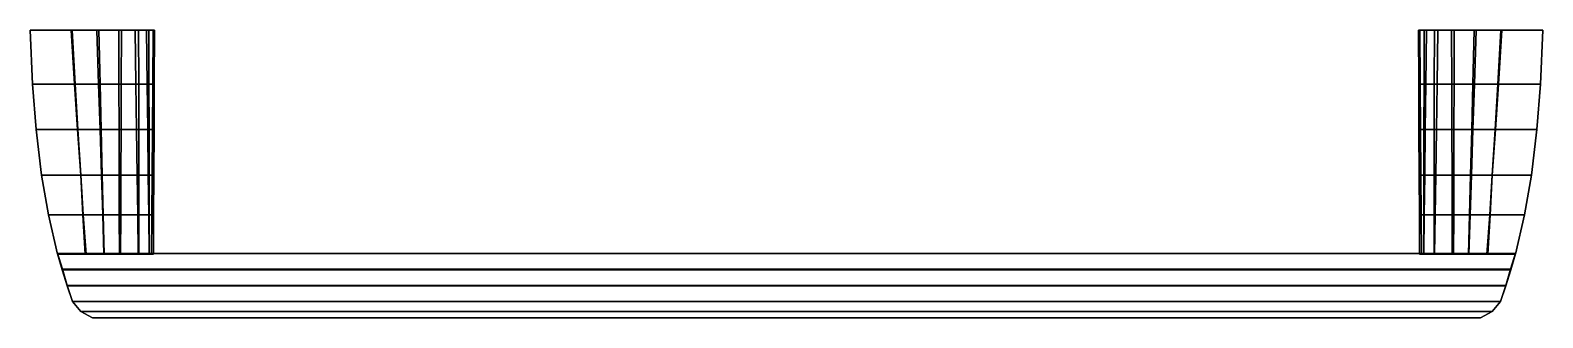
# Model space of a CAD drawing. Header units: millimetres. Extents: x -68 to 69, y -26 to 0.
import ezdxf

# ---------------------------------------------------------------- set-up
doc = ezdxf.new("R2010")
doc.units = ezdxf.units.MM
doc.header["$MEASUREMENT"] = 0
doc.layers.add('METAL', color=146, linetype='Continuous')

msp = doc.modelspace()

# ---------------------------------------------------------------- meshes
at = {"layer": 'METAL'}
mesh = msp.add_polyface(dxfattribs=at)
corners = [(66.66, -20.34, 3.13), (66.66, -20.34, -3.18), (69.15, 0, 4.95), (69.15, 0, -5), (68.12, -13.15, -3.82), (58.06, -13.15, -0.93), (57.9, -13.15, 0.49), (68.62, -9.01, -4.19), (68.62, -9.01, 4.14), (68.12, -13.15, 3.77), (68.12, -13.15, -3.82), (58.33, -20.34, 1.48), (57.94, -20.34, 0.48), (58.12, -20.34, -0.93), (58.33, -20.34, -1.48), (57.95, 0, -0.93), (57.84, 0, 0.51), (58.35, 0, 1.64), (58.56, 0, -1.93), (58.41, -13.15, -1.64), (59.28, -9.01, 2.33), (59.29, 0, 2.46), (59.59, 0, -2.65), (59.41, -13.15, -2.38), (60.88, -9.01, 2.82), (59.26, -20.34, 2.16), (59.31, -20.34, -2.23), (60.85, 0, 3.05), (61.09, 0, -3.18), (61.06, -13.15, -2.79), (62.69, -9.01, 3.27), (62.4, -20.34, 2.72), (62.43, -20.34, -2.78), (64.07, -20.34, -3.01), (64.14, -20.34, 2.96), (65.33, 0, 4.32), (65.44, 0, -4.38), (64.56, -13.15, -3.5), (68.62, -9.01, 4.14), (64.81, -9.01, 3.72), (60.92, -20.34, 2.52), (61.04, -20.34, -2.58), (62.91, 0, 3.71), (63.09, 0, -3.81), (62.67, -13.15, -3.14), (69.15, 0, -5), (68.95, -4.88, -4.56), (67.48, -16.75, -3.5), (57.95, 0, -0.93), (57.99, -4.88, -0.93), (58.09, -16.75, -0.93), (57.92, -16.75, 0.48), (57.84, 0, 0.51), (57.86, -4.88, 0.5), (58.35, -4.88, 1.6), (58.33, -16.75, 1.51), (69.15, 0, -5), (69.15, 0, 4.95), (68.95, -4.88, 4.51), (68.95, -4.88, -4.56), (67.48, -16.75, 3.45), (67.48, -16.75, -3.5), (58.56, 0, -1.93), (58.5, -4.88, -1.82), (58.37, -16.75, -1.56), (58.35, 0, 1.64), (58.34, -13.15, 1.54), (59.59, 0, -2.65), (59.53, -4.88, -2.55), (59.36, -16.75, -2.31), (60.85, 0, 3.05), (59.29, 0, 2.46), (60.9, -13.15, 2.71), (59.27, -13.15, 2.27), (61.09, 0, -3.18), (61.08, -4.88, -3.04), (61.05, -16.75, -2.69), (65.44, 0, -4.38), (65.11, -4.88, -4.05), (64.32, -16.75, -3.25), (69.15, 0, 4.95), (65.33, 0, 4.32), (64.56, -13.15, 3.44), (68.12, -13.15, 3.77), (62.91, 0, 3.71), (62.58, -13.15, 3.07), (63.09, 0, -3.81), (62.94, -4.88, -3.56), (62.55, -16.75, -2.96), (68.62, -9.01, -4.19), (58.02, -9.01, -0.93), (57.88, -9.01, 0.5), (58.34, -9.01, 1.57), (58.46, -9.01, -1.73), (59.28, -4.88, 2.39), (59.47, -9.01, -2.47), (60.87, -4.88, 2.92), (61.07, -9.01, -2.91), (62.79, -4.88, 3.47), (64.84, -9.01, -3.77), (68.95, -4.88, 4.51), (65.05, -4.88, 3.99), (62.8, -9.01, -3.35), (66.66, -20.34, -3.18), (58.12, -20.34, -0.93), (57.94, -20.34, 0.48), (58.33, -20.34, 1.48), (66.66, -20.34, 3.13), (66.66, -20.34, -3.18), (58.33, -20.34, -1.48), (59.26, -20.34, 2.16), (59.27, -16.75, 2.21), (59.31, -20.34, -2.23), (60.92, -20.34, 2.52), (60.91, -16.75, 2.61), (61.04, -20.34, -2.58), (62.4, -20.34, 2.72), (62.49, -16.75, 2.89), (64.07, -20.34, -3.01), (66.66, -20.34, 3.13), (67.48, -16.75, 3.45), (64.14, -20.34, 2.96), (64.35, -16.75, 3.2), (62.43, -20.34, -2.78), (-66.01, -20.34, 3.13), (-66.01, -20.34, -3.18), (-68.5, 0, -5), (-68.5, 0, 4.95), (-64.19, -9.01, -3.77), (-67.97, -9.01, -4.19), (-57.25, -13.15, 0.49), (-57.23, -9.01, 0.5), (-67.47, -13.15, -3.82), (-67.47, -13.15, 3.77), (-57.47, -20.34, -0.93), (-57.29, -20.34, 0.48), (-57.3, 0, -0.93), (-57.91, 0, -1.93), (-57.7, 0, 1.64), (-57.19, 0, 0.51), (-57.41, -13.15, -0.93), (-57.69, -9.01, 1.57), (-57.68, -20.34, 1.48), (-57.68, -20.34, -1.48), (-58.94, 0, -2.65), (-58.64, 0, 2.46), (-57.76, -13.15, -1.64), (-58.63, -9.01, 2.33), (-58.67, -20.34, -2.23), (-58.61, -20.34, 2.16), (-60.44, 0, -3.18), (-60.2, 0, 3.05), (-58.76, -13.15, -2.38), (-60.24, -9.01, 2.82), (-61.76, -20.34, 2.72), (-63.49, -20.34, 2.96), (-63.42, -20.34, -3.01), (-61.79, -20.34, -2.78), (-64.79, 0, -4.38), (-64.68, 0, 4.32), (-62.02, -13.15, -3.14), (-67.47, -13.15, 3.77), (-63.91, -13.15, 3.44), (-62.04, -9.01, 3.27), (-60.39, -20.34, -2.58), (-60.28, -20.34, 2.52), (-62.45, 0, -3.81), (-62.26, 0, 3.71), (-60.41, -13.15, -2.79), (-64.79, 0, -4.38), (-68.5, 0, -5), (-67.47, -13.15, -3.82), (-63.91, -13.15, -3.5), (-57.19, 0, 0.51), (-68.5, 0, -5), (-68.3, -4.88, -4.56), (-68.3, -4.88, 4.51), (-68.5, 0, 4.95), (-66.83, -16.75, 3.45), (-66.83, -16.75, -3.5), (-57.3, 0, -0.93), (-57.34, -4.88, -0.93), (-57.44, -16.75, -0.93), (-57.7, 0, 1.64), (-57.69, -13.15, 1.54), (-57.91, 0, -1.93), (-57.85, -4.88, -1.82), (-57.72, -16.75, -1.56), (-60.2, 0, 3.05), (-58.64, 0, 2.46), (-58.62, -13.15, 2.27), (-60.25, -13.15, 2.71), (-58.94, 0, -2.65), (-58.88, -4.88, -2.55), (-58.71, -16.75, -2.31), (-62.45, 0, -3.81), (-62.29, -4.88, -3.56), (-61.9, -16.75, -2.96), (-68.3, -4.88, 4.51), (-64.4, -4.88, 3.99), (-64.68, 0, 4.32), (-68.5, 0, 4.95), (-66.83, -16.75, 3.45), (-63.7, -16.75, 3.2), (-62.26, 0, 3.71), (-61.94, -13.15, 3.07), (-60.44, 0, -3.18), (-60.43, -4.88, -3.04), (-60.4, -16.75, -2.69), (-64.47, -4.88, -4.05), (-68.3, -4.88, -4.56), (-57.22, -4.88, 0.5), (-67.97, -9.01, -4.19), (-67.97, -9.01, 4.14), (-57.37, -9.01, -0.93), (-57.7, -4.88, 1.6), (-57.81, -9.01, -1.73), (-58.63, -4.88, 2.39), (-58.82, -9.01, -2.47), (-60.22, -4.88, 2.92), (-62.15, -9.01, -3.35), (-67.97, -9.01, 4.14), (-64.16, -9.01, 3.72), (-62.14, -4.88, 3.47), (-60.42, -9.01, -2.91), (-66.01, -20.34, -3.18), (-66.83, -16.75, -3.5), (-63.67, -16.75, -3.25), (-63.42, -20.34, -3.01), (-57.29, -20.34, 0.48), (-57.27, -16.75, 0.48), (-66.01, -20.34, 3.13), (-66.01, -20.34, -3.18), (-57.47, -20.34, -0.93), (-57.68, -20.34, 1.48), (-57.68, -16.75, 1.51), (-57.68, -20.34, -1.48), (-58.61, -20.34, 2.16), (-58.62, -16.75, 2.21), (-58.67, -20.34, -2.23), (-60.26, -16.75, 2.61), (-60.28, -20.34, 2.52), (-61.79, -20.34, -2.78), (-66.01, -20.34, 3.13), (-63.49, -20.34, 2.96), (-61.85, -16.75, 2.89), (-61.76, -20.34, 2.72), (-60.39, -20.34, -2.58), (66.2, -21.7, -3.04), (66.24, -21.74, 2.97), (65.8, -23.19, 2.76), (65.8, -23.16, -2.82), (65.3, -24.64, 2.43), (65.3, -24.63, -2.53), (66.66, -20.23, -3.16), (66.66, -20.29, 3.13), (64.55, -25.54, 2.2), (64.55, -25.54, -2.29), (63.49, -26.1, -2.14), (-62.84, -26.1, -2.14), (63.49, -26.1, 2.04), (63.49, -26.1, -2.14), (66.24, -21.74, 2.97), (66.66, -20.29, 3.13), (-66.02, -20.29, 3.13), (-65.6, -21.74, 2.97), (64.55, -25.54, 2.2), (-63.9, -25.54, 2.2), (66.66, -20.23, -3.16), (-66.02, -20.23, -3.16), (63.49, -26.1, 2.04), (-62.84, -26.1, 2.04), (-62.84, -26.1, -2.14), (-62.84, -26.1, 2.04), (-65.15, -23.16, -2.82), (-65.15, -23.19, 2.76), (-66.02, -20.23, -3.16), (-65.55, -21.7, -3.04), (-65.6, -21.74, 2.97), (-66.02, -20.29, 3.13), (-64.65, -24.63, -2.53), (-63.9, -25.54, -2.29), (-63.9, -25.54, 2.2), (-64.65, -24.64, 2.43), (66.2, -21.7, -3.04), (65.8, -23.16, -2.82), (-65.15, -23.16, -2.82), (-65.55, -21.7, -3.04), (65.3, -24.63, -2.53), (64.55, -25.54, -2.29), (-63.9, -25.54, -2.29), (-64.65, -24.63, -2.53), (-64.65, -24.64, 2.43), (65.3, -24.64, 2.43), (-65.15, -23.19, 2.76), (65.8, -23.19, 2.76)]
mesh.append_faces([[corners[k] for k in face] for face in [(0, 34, 33, 1), (36, 35, 2, 3), (99, 89, 4, 37), (91, 90, 5, 6), (92, 91, 6, 66), (7, 8, 9, 10), (11, 12, 13, 14), (15, 16, 17, 18), (90, 93, 19, 5), (20, 92, 66, 73), (11, 14, 26, 25), (18, 17, 21, 22), (93, 95, 23, 19), (24, 20, 73, 72), (40, 25, 26, 41), (22, 21, 27, 28), (95, 97, 29, 23), (85, 30, 24, 72), (31, 32, 33, 34), (43, 42, 35, 36), (102, 99, 37, 44), (83, 38, 39, 82), (82, 39, 30, 85), (31, 40, 41, 32), (28, 27, 42, 43), (97, 102, 44, 29), (77, 45, 46, 78), (47, 79, 37, 4), (52, 48, 49, 53), (50, 51, 6, 5), (65, 52, 53, 54), (51, 55, 66, 6), (56, 57, 58, 59), (60, 61, 10, 9), (48, 62, 63, 49), (64, 50, 5, 19), (71, 65, 54, 94), (55, 111, 73, 66), (62, 67, 68, 63), (69, 64, 19, 23), (70, 71, 94, 96), (111, 114, 72, 73), (67, 74, 75, 68), (76, 69, 23, 29), (98, 84, 70, 96), (72, 114, 117, 85), (86, 77, 78, 87), (79, 88, 44, 37), (100, 80, 81, 101), (82, 122, 120, 83), (101, 81, 84, 98), (85, 117, 122, 82), (74, 86, 87, 75), (88, 76, 29, 44), (78, 46, 89, 99), (53, 49, 90, 91), (54, 53, 91, 92), (59, 58, 8, 7), (49, 63, 93, 90), (94, 54, 92, 20), (63, 68, 95, 93), (96, 94, 20, 24), (68, 75, 97, 95), (30, 98, 96, 24), (87, 78, 99, 102), (38, 100, 101, 39), (39, 101, 98, 30), (75, 87, 102, 97), (103, 118, 79, 47), (104, 105, 51, 50), (105, 106, 55, 51), (107, 108, 61, 60), (109, 104, 50, 64), (106, 110, 111, 55), (112, 109, 64, 69), (110, 113, 114, 111), (115, 112, 69, 76), (114, 113, 116, 117), (118, 123, 88, 79), (122, 121, 119, 120), (117, 116, 121, 122), (123, 115, 76, 88), (124, 125, 156, 155), (158, 126, 127, 159), (128, 172, 171, 129), (131, 130, 140, 214), (141, 184, 130, 131), (212, 132, 133, 213), (142, 143, 134, 135), (136, 137, 138, 139), (214, 140, 146, 216), (147, 190, 184, 141), (142, 149, 148, 143), (137, 144, 145, 138), (216, 146, 152, 218), (153, 191, 190, 147), (165, 164, 148, 149), (144, 150, 151, 145), (218, 152, 168, 224), (205, 191, 153, 163), (154, 155, 156, 157), (166, 158, 159, 167), (220, 160, 172, 128), (161, 162, 222, 221), (162, 205, 163, 222), (154, 157, 164, 165), (150, 166, 167, 151), (224, 168, 160, 220), (169, 209, 210, 170), (226, 171, 172, 227), (173, 211, 181, 180), (182, 140, 130, 230), (183, 215, 211, 173), (230, 130, 184, 235), (174, 175, 176, 177), (178, 133, 132, 179), (180, 181, 186, 185), (187, 146, 140, 182), (189, 217, 215, 183), (235, 184, 190, 238), (185, 186, 193, 192), (194, 152, 146, 187), (188, 219, 217, 189), (238, 190, 191, 240), (192, 193, 207, 206), (208, 168, 152, 194), (223, 219, 188, 204), (191, 205, 245, 240), (195, 196, 209, 169), (227, 172, 160, 197), (198, 199, 200, 201), (162, 161, 202, 203), (199, 223, 204, 200), (205, 162, 203, 245), (206, 207, 196, 195), (197, 160, 168, 208), (209, 128, 129, 210), (211, 131, 214, 181), (215, 141, 131, 211), (175, 212, 213, 176), (181, 214, 216, 186), (217, 147, 141, 215), (186, 216, 218, 193), (219, 153, 147, 217), (193, 218, 224, 207), (163, 153, 219, 223), (196, 220, 128, 209), (221, 222, 199, 198), (222, 163, 223, 199), (207, 224, 220, 196), (225, 226, 227, 228), (233, 182, 230, 229), (229, 230, 235, 234), (231, 178, 179, 232), (236, 187, 182, 233), (234, 235, 238, 237), (239, 194, 187, 236), (237, 238, 240, 241), (247, 208, 194, 239), (240, 245, 246, 241), (228, 227, 197, 242), (203, 202, 243, 244), (245, 203, 244, 246), (242, 197, 208, 247), (257, 256, 260, 261), (248, 249, 250, 251), (251, 250, 252, 253), (254, 255, 249, 248), (253, 252, 256, 257), (258, 259, 290, 289), (260, 273, 272, 261), (262, 263, 264, 265), (288, 291, 286, 285), (266, 293, 292, 267), (268, 284, 287, 269), (270, 266, 267, 271), (281, 272, 273, 282), (277, 274, 275, 278), (274, 280, 283, 275), (276, 277, 278, 279), (280, 281, 282, 283), (284, 285, 286, 287), (288, 289, 290, 291), (292, 293, 295, 294), (294, 295, 262, 265)]])

doc.saveas('drawing.dxf')
